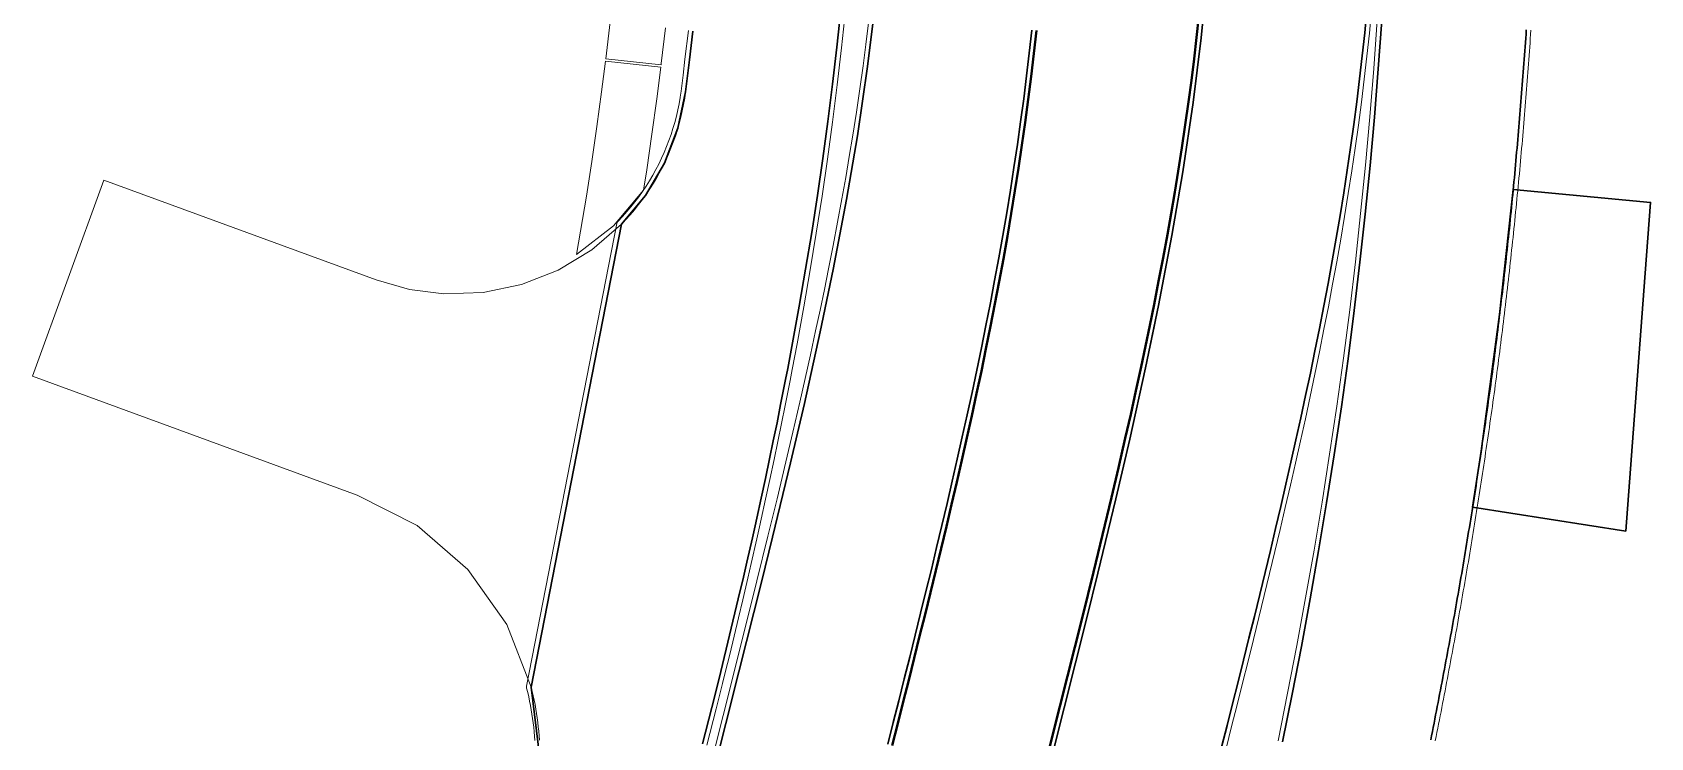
# Model space of a CAD drawing. Header units: metres. Extents: x 105145 to 106173, y 111785 to 118130.
# Drawn here: x 105371 to 105440.9, y 113114.1 to 113144.6 of the extents above; entities that cross this region are included whole.
import ezdxf

# ---------------------------------------------------------------- set-up
doc = ezdxf.new("R2010")
doc.units = ezdxf.units.M
for name, color, linetype, lineweight in [('10-PAV-BOCACALLE', 9, 'CONTINUOUS', 13), ('10-PAV-CALZADA-BRT', 12, 'CONTINUOUS', 30), ('10-PAV-CALZADA-MIXTA', 8, 'CONTINUOUS', 30), ('10-PAV-CICLORUTA', 76, 'CONTINUOUS', 18), ('10-PAV-ESTACION-TM', 1, 'CONTINUOUS', 40), ('10-PAV-PARADERO', 30, 'CONTINUOUS', 30), ('10-PAV-SARDINEL', 252, 'CONTINUOUS', 13)]:
    doc.layers.add(name, color=color, linetype=linetype, lineweight=lineweight)

msp = doc.modelspace()

# ---------------------------------------------------------------- linework, layer by layer
at = {"layer": '10-PAV-BOCACALLE'}
msp.add_lwpolyline([(105396.46, 113136.2726), (105392.5613, 113116.2967), (105391.5064, 113118.9998), (105389.8339, 113121.3698), (105387.6417, 113123.2691), (105385.0577, 113124.5873), (105371.0367, 113129.7147), (105374.1167, 113138.1713), (105385.8741, 113133.8717), (105385.8791, 113133.8699), (105387.3161, 113133.4634), (105388.7976, 113133.2754), (105390.4905, 113133.3325), (105392.1495, 113133.6744), (105393.727, 113134.2915), (105395.1777, 113135.1659), (105396.46, 113136.2726)], close=True, dxfattribs=at)
at = {"layer": '10-PAV-CALZADA-BRT'}
for points in [[(105385.7241, 113054.1819), (105401.5265, 113116.9597), (105402.4979, 113120.8335), (105402.9759, 113122.7623), (105403.7541, 113125.9773), (105404.3529, 113128.5431), (105405.0365, 113131.6235), (105405.5951, 113134.3151), (105406.1715, 113137.3397), (105406.6407, 113140.0869), (105407.0849, 113143.0823), (105407.4275, 113145.8607), (105407.6991, 113148.6471), (105407.9187, 113151.6671), (105408.0599, 113154.4505), (105408.1569, 113157.5281), (105408.1985, 113160.2767), (105408.2033, 113163.4319), (105408.1783, 113166.0667), (105408.1199, 113169.3739), (105408.0741, 113171.3607), (105407.9709, 113175.3529), (105406.4781, 113231.1139), (105405.4139, 113278.6168)], [(105402.3219, 113062.7675), (105415.5729, 113115.4095), (105416.5443, 113119.2833), (105417.0223, 113121.2121), (105417.8005, 113124.4271), (105418.3995, 113126.9929), (105419.0829, 113130.0733), (105419.6417, 113132.7649), (105420.2179, 113135.7895), (105420.6871, 113138.5367), (105421.1315, 113141.5321), (105421.4741, 113144.3105), (105421.7455, 113147.0969), (105421.9651, 113150.1169), (105422.1063, 113152.9003), (105422.2035, 113155.9779), (105422.2451, 113158.7265), (105422.2499, 113161.8817), (105422.2249, 113164.5165), (105422.1665, 113167.8237), (105422.1205, 113169.8105), (105422.0173, 113173.8027), (105419.8137, 113256.1177)], [(105428.6335, 113145.5275), (105428.5369, 113144.5351), (105428.4319, 113143.5427), (105428.3181, 113142.5511), (105428.1959, 113141.5617), (105428.0657, 113140.5741), (105427.9277, 113139.5885), (105427.7825, 113138.6051), (105427.6301, 113137.6237), (105427.4709, 113136.6445), (105427.3051, 113135.6673), (105427.1331, 113134.6921), (105426.9551, 113133.7191), (105426.7715, 113132.7483), (105426.5827, 113131.7793), (105426.3889, 113130.8123), (105426.1903, 113129.8475), (105425.9871, 113128.8845), (105425.7799, 113127.9233), (105425.5687, 113126.9641), (105425.3539, 113126.0069), (105425.1359, 113125.0511), (105424.9147, 113124.0973), (105424.6909, 113123.1451), (105424.4645, 113122.1945), (105424.2359, 113121.2453), (105424.0055, 113120.2977), (105423.7733, 113119.3517), (105423.5399, 113118.4067), (105423.3053, 113117.4633), (105423.0695, 113116.5197), (105422.8337, 113115.5791), (105422.5975, 113114.6395), (105422.3613, 113113.7009)], [(105414.1681, 113144.6535), (105414.0605, 113143.6619), (105413.9443, 113142.6711), (105413.8199, 113141.6821), (105413.6877, 113140.6953), (105413.5477, 113139.7105), (105413.4005, 113138.7277), (105413.2463, 113137.7469), (105413.0853, 113136.7683), (105412.9181, 113135.7917), (105412.7445, 113134.8171), (105412.5651, 113133.8447), (105412.3803, 113132.8743), (105412.1903, 113131.9059), (105411.9951, 113130.9395), (105411.7953, 113129.9751), (105411.5913, 113129.0125), (105411.3829, 113128.0519), (105411.1709, 113127.0931), (105410.9551, 113126.1361), (105410.7363, 113125.1807), (105410.5143, 113124.2273), (105410.2897, 113123.2753), (105410.0627, 113122.3251), (105409.8335, 113121.3763), (105409.6023, 113120.4289), (105409.3695, 113119.4831), (105409.1355, 113118.5385), (105408.9003, 113117.5951), (105408.6639, 113116.6517), (105408.4275, 113115.7113), (105408.1907, 113114.7719), (105407.9539, 113113.8333)]]:
    msp.add_lwpolyline(points, dxfattribs=at)
at = {"layer": '10-PAV-CALZADA-MIXTA'}
for points in [[(105405.9297, 113145.5167), (105405.7577, 113143.9131), (105405.5709, 113142.3111), (105405.3689, 113140.7109), (105405.1513, 113139.1127), (105404.9185, 113137.5167), (105404.6711, 113135.9229), (105404.4093, 113134.3313), (105404.1341, 113132.7421), (105403.8457, 113131.1553), (105403.6342, 113130.0452), (105403.5447, 113129.5707), (105403.33, 113128.4872), (105403.1737, 113127.7091), (105403.0143, 113126.9316), (105402.8524, 113126.1546), (105402.6709, 113125.3006), (105402.4866, 113124.4473), (105402.2993, 113123.5946), (105402.2255, 113123.2555), (105402.109, 113122.7426), (105401.8684, 113121.6827), (105401.7198, 113121.0405), (105401.5031, 113120.1117), (105401.1287, 113118.5429), (105400.7455, 113116.9761), (105400.6281, 113116.5035), (105400.3548, 113115.4112), (105399.956, 113113.8485)], [(105424.9937, 113113.9367), (105425.4061, 113115.9925), (105425.8029, 113118.0513), (105426.1835, 113120.1133), (105426.5471, 113122.1783), (105426.8929, 113124.2463), (105427.2205, 113126.3175), (105427.5289, 113128.3913), (105427.8175, 113130.4681), (105428.0857, 113132.5477), (105428.3327, 113134.6299), (105428.5593, 113136.7143), (105428.7659, 113138.8009), (105428.9533, 113140.8893), (105429.1223, 113142.9793), (105429.2731, 113145.0707)], [(105392.9372, 113113.231), (105392.5613, 113116.2967), (105396.46, 113136.2726), (105397.492, 113137.5151), (105398.3106, 113138.9075), (105398.8943, 113140.4135), (105399.2279, 113141.9939), (105399.3148, 113142.6799), (105399.3976, 113143.3663), (105399.5465, 113144.6083)], [(105435.5099, 113144.6645), (105435.4969, 113144.4821), (105435.4839, 113144.2999), (105435.4707, 113144.1175), (105435.4575, 113143.9353), (105435.4443, 113143.7529), (105435.4313, 113143.5707), (105435.4181, 113143.3883), (105435.4049, 113143.2061), (105435.3917, 113143.0237), (105435.3785, 113142.8415), (105435.3655, 113142.6591), (105435.3519, 113142.4769), (105435.3373, 113142.2945), (105435.3225, 113142.1121), (105435.3077, 113141.9297), (105435.2931, 113141.7475), (105435.2783, 113141.5651), (105435.2635, 113141.3827), (105435.2489, 113141.2003), (105435.2341, 113141.0179), (105435.2195, 113140.8357), (105435.2047, 113140.6533), (105435.1899, 113140.4709), (105435.1745, 113140.2885), (105435.1581, 113140.1061), (105435.1419, 113139.9239), (105435.1255, 113139.7415), (105435.1091, 113139.5591), (105435.0927, 113139.3767), (105435.0763, 113139.1943), (105435.0599, 113139.0119), (105435.0437, 113138.8295), (105435.0273, 113138.6471), (105435.0109, 113138.4647), (105434.9945, 113138.2823), (105434.9771, 113138.0999), (105434.9591, 113137.9175), (105434.9409, 113137.7351), (105434.9229, 113137.5527), (105434.9049, 113137.3703), (105434.8867, 113137.1879), (105434.8687, 113137.0055), (105434.8507, 113136.8231), (105434.8325, 113136.6407), (105434.8145, 113136.4583), (105434.7965, 113136.2759), (105434.7783, 113136.0935), (105434.7587, 113135.9109), (105434.7389, 113135.7287), (105434.7191, 113135.5463), (105434.6993, 113135.3639), (105434.6795, 113135.1815), (105434.6597, 113134.9991), (105434.6399, 113134.8167), (105434.6201, 113134.6343), (105434.6003, 113134.4519), (105434.5803, 113134.2695), (105434.5605, 113134.0871), (105434.5405, 113133.9047), (105434.5189, 113133.7223), (105434.4973, 113133.5399), (105434.4757, 113133.3575), (105434.4539, 113133.1753), (105434.4323, 113132.9929), (105434.4107, 113132.8105), (105434.3891, 113132.6283), (105434.3675, 113132.4459), (105434.3457, 113132.2635), (105434.3241, 113132.0813), (105434.3025, 113131.8989), (105434.2803, 113131.7167), (105434.2567, 113131.5345), (105434.2333, 113131.3525), (105434.2097, 113131.1703), (105434.1863, 113130.9883), (105434.1629, 113130.8061), (105434.1393, 113130.6239), (105434.1159, 113130.4419), (105434.0923, 113130.2597), (105434.0689, 113130.0777), (105434.0453, 113129.8955), (105434.0219, 113129.7135), (105433.9975, 113129.5315), (105433.9721, 113129.3497), (105433.9469, 113129.1681), (105433.9217, 113128.9863), (105433.8965, 113128.8047), (105433.8711, 113128.6229), (105433.8459, 113128.4411), (105433.8207, 113128.2595), (105433.7953, 113128.0777), (105433.7701, 113127.8959), (105433.7449, 113127.7143), (105433.7195, 113127.5325), (105433.6929, 113127.3511), (105433.6661, 113127.1699), (105433.6391, 113126.9885), (105433.6121, 113126.8073), (105433.5851, 113126.6259), (105433.5581, 113126.4447), (105433.5311, 113126.2633), (105433.5041, 113126.0821), (105433.4773, 113125.9007), (105433.4503, 113125.7195), (105433.4233, 113125.5381), (105433.3963, 113125.3569), (105433.3677, 113125.1759), (105433.3391, 113124.9951), (105433.3105, 113124.8141), (105433.2819, 113124.6333), (105433.2533, 113124.4525), (105433.2245, 113124.2715), (105433.1961, 113124.0907), (105433.1675, 113123.9099), (105433.1387, 113123.7289), (105433.1103, 113123.5481), (105433.0815, 113123.3671), (105433.0525, 113123.1865), (105433.0223, 113123.0061), (105432.9921, 113122.8255), (105432.9619, 113122.6451), (105432.9319, 113122.4647), (105432.9015, 113122.2843), (105432.8715, 113122.1039), (105432.8413, 113121.9233), (105432.8111, 113121.7429), (105432.7809, 113121.5625), (105432.7507, 113121.3821), (105432.7205, 113121.2015), (105432.6895, 113121.0215), (105432.6579, 113120.8415), (105432.6261, 113120.6613), (105432.5945, 113120.4813), (105432.5627, 113120.3013), (105432.5311, 113120.1213), (105432.4993, 113119.9413), (105432.4677, 113119.7613), (105432.4359, 113119.5813), (105432.4043, 113119.4013), (105432.3725, 113119.2213), (105432.3409, 113119.0413), (105432.3081, 113118.8617), (105432.2749, 113118.6821), (105432.2417, 113118.5025), (105432.2087, 113118.3229), (105432.1755, 113118.1435), (105432.1423, 113117.9639), (105432.1091, 113117.7843), (105432.0761, 113117.6047), (105432.0429, 113117.4251), (105432.0097, 113117.2455), (105431.9767, 113117.0661), (105431.9435, 113116.8865), (105431.9089, 113116.7073), (105431.8743, 113116.5281), (105431.8399, 113116.3491), (105431.8053, 113116.1699), (105431.7709, 113115.9909), (105431.7363, 113115.8117), (105431.7017, 113115.6325), (105431.6673, 113115.4535), (105431.6327, 113115.2743), (105431.5981, 113115.0953), (105431.5637, 113114.9161), (105431.5287, 113114.7371), (105431.4929, 113114.5583), (105431.4571, 113114.3797), (105431.4213, 113114.2009), (105431.3855, 113114.0223)]]:
    msp.add_lwpolyline(points, dxfattribs=at)
at = {"layer": '10-PAV-CICLORUTA'}
msp.add_lwpolyline([(105398.3539, 113144.7419), (105398.1753, 113143.2091), (105398.1685, 113143.1563), (105395.7823, 113143.4097), (105395.9687, 113145.0087)], dxfattribs=at)
msp.add_lwpolyline([(105398.1559, 113143.0571), (105397.9821, 113141.6801), (105397.7743, 113140.1529), (105397.5515, 113138.6259), (105397.4151, 113137.7471), (105396.1127, 113136.2036), (105394.5215, 113134.9599), (105394.6967, 113135.9709), (105394.9443, 113137.4775), (105395.1783, 113138.9833), (105395.3977, 113140.4881), (105395.6025, 113141.9923), (105395.7689, 113143.3105), (105398.1559, 113143.0571)], close=True, dxfattribs=at)
at = {"layer": '10-PAV-ESTACION-TM'}
for points in [[(105421.3735, 113145.2588), (105421.2753, 113144.3325), (105421.1692, 113143.4073), (105421.0552, 113142.4827), (105420.9333, 113141.5591), (105420.7934, 113140.5611), (105420.6454, 113139.5642), (105420.4896, 113138.5684), (105420.3396, 113137.653), (105420.1834, 113136.7386), (105420.0211, 113135.8251), (105419.8354, 113134.8169), (105419.6436, 113133.8099), (105419.4456, 113132.8041), (105419.2639, 113131.907), (105419.0778, 113131.0108), (105418.8874, 113130.1154), (105418.6642, 113129.0884), (105418.4366, 113128.0628), (105418.2045, 113127.0375), (105417.9081, 113125.7548), (105417.6059, 113124.4734), (105417.2199, 113122.866), (105416.8281, 113121.2599), (105416.3503, 113119.3317), (105415.379, 113115.4582), (105402.128, 113062.8165)], [(105408.1478, 113113.7844), (105408.3846, 113114.723), (105408.6215, 113115.6625), (105408.8579, 113116.603), (105409.0944, 113117.5466), (105409.3296, 113118.4903), (105409.5637, 113119.4352), (105409.7966, 113120.3813), (105410.0279, 113121.3291), (105410.2572, 113122.2784), (105410.4843, 113123.2291), (105410.7091, 113124.1817), (105410.9312, 113125.1357), (105411.1502, 113126.0918), (105411.3661, 113127.0495), (105411.5783, 113128.0091), (105411.7869, 113128.9706), (105411.9911, 113129.9341), (105412.191, 113130.8994), (105412.3865, 113131.8669), (105412.5767, 113132.8364), (105412.7617, 113133.8079), (105412.9413, 113134.7814), (105413.1151, 113135.7572), (105413.2825, 113136.7352), (105413.4438, 113137.7151), (105413.5982, 113138.6974), (105413.7456, 113139.6817), (105413.8858, 113140.668), (105414.0182, 113141.6563), (105414.1428, 113142.647), (105414.2592, 113143.6395), (105414.367, 113144.6328)]]:
    msp.add_lwpolyline(points, dxfattribs=at)
at = {"layer": '10-PAV-PARADERO'}
msp.add_lwpolyline([(105433.1913, 113124.061), (105433.5642, 113126.4755), (105434.3591, 113132.3793), (105434.9443, 113137.7692), (105440.8757, 113137.2141), (105440.5883, 113133.3965), (105439.8047, 113123.0334), (105433.1913, 113124.061)], close=True, dxfattribs=at)
at = {"layer": '10-PAV-SARDINEL'}
for points in [[(105399.956, 113113.8485), (105400.3548, 113115.4112), (105400.6281, 113116.5035), (105400.7455, 113116.9761), (105400.9382, 113117.7592), (105401.1287, 113118.5429), (105401.317, 113119.327), (105401.5031, 113120.1117), (105401.7198, 113121.0405), (105401.8684, 113121.6827), (105402.109, 113122.7426), (105402.2255, 113123.2555), (105402.2993, 113123.5946), (105402.4866, 113124.4473), (105402.6709, 113125.3006), (105402.8524, 113126.1546), (105403.0143, 113126.9316), (105403.1737, 113127.7091), (105403.33, 113128.4872), (105403.5447, 113129.5707), (105403.6342, 113130.0452), (105403.8457, 113131.1553), (105404.1341, 113132.7421), (105404.4093, 113134.3313), (105404.6711, 113135.9229), (105404.9185, 113137.5167), (105405.1513, 113139.1127), (105405.3689, 113140.7109), (105405.5709, 113142.3111), (105405.7577, 113143.9131), (105405.9297, 113145.5167)], [(105406.1287, 113145.4963), (105405.9565, 113143.8909), (105405.7695, 113142.287), (105405.5672, 113140.6849), (105405.3494, 113139.0848), (105405.1163, 113137.4869), (105404.8686, 113135.8913), (105404.6065, 113134.298), (105404.3311, 113132.7072), (105404.0424, 113131.1187), (105403.8307, 113130.008), (105403.7411, 113129.5327), (105403.5262, 113128.4481), (105403.3697, 113127.6693), (105403.2102, 113126.8911), (105403.0481, 113126.1134), (105402.8665, 113125.2587), (105402.682, 113124.4048), (105402.4947, 113123.5519), (105402.4207, 113123.2121), (105402.304, 113122.6983), (105402.0634, 113121.638), (105401.9147, 113120.9953), (105401.6978, 113120.0659), (105401.5116, 113119.2806), (105401.3231, 113118.496), (105401.1325, 113117.7117), (105400.9397, 113116.9281), (105400.8222, 113116.4552), (105400.5487, 113115.3622), (105400.1497, 113113.7987)], [(105422.3613, 113113.7009), (105422.5975, 113114.6395), (105422.8337, 113115.5791), (105423.0695, 113116.5197), (105423.3053, 113117.4633), (105423.5399, 113118.4067), (105423.7733, 113119.3517), (105424.0055, 113120.2977), (105424.2359, 113121.2453), (105424.4645, 113122.1945), (105424.6909, 113123.1451), (105424.9147, 113124.0973), (105425.1359, 113125.0511), (105425.3539, 113126.0069), (105425.5687, 113126.9641), (105425.7799, 113127.9233), (105425.9871, 113128.8845), (105426.1903, 113129.8475), (105426.3889, 113130.8123), (105426.5827, 113131.7793), (105426.7715, 113132.7483), (105426.9551, 113133.7191), (105427.1331, 113134.6921), (105427.3051, 113135.6673), (105427.4709, 113136.6445), (105427.6301, 113137.6237), (105427.7825, 113138.6051), (105427.9277, 113139.5885), (105428.0657, 113140.5741), (105428.1959, 113141.5617), (105428.3181, 113142.5511), (105428.4319, 113143.5427), (105428.5369, 113144.5351), (105428.6335, 113145.5275)], [(105428.8327, 113145.509), (105428.7359, 113144.5149), (105428.6307, 113143.5208), (105428.5167, 113142.5275), (105428.3943, 113141.5364), (105428.2639, 113140.5472), (105428.1257, 113139.5601), (105427.9803, 113138.5752), (105427.8276, 113137.5923), (105427.6682, 113136.6117), (105427.5022, 113135.6332), (105427.33, 113134.6568), (105427.1517, 113133.6825), (105426.9679, 113132.7106), (105426.7789, 113131.7406), (105426.5849, 113130.7725), (105426.3861, 113129.8067), (105426.1827, 113128.8428), (105425.9753, 113127.8808), (105425.7639, 113126.9207), (105425.549, 113125.9628), (105425.3308, 113125.0063), (105425.1095, 113124.0518), (105424.8856, 113123.0991), (105424.659, 113122.148), (105424.4303, 113121.1983), (105424.1998, 113120.2502), (105423.9675, 113119.3039), (105423.7341, 113118.3586), (105423.4994, 113117.4149), (105423.2635, 113116.4712), (105423.0277, 113115.5304), (105422.7915, 113114.5907), (105422.5553, 113113.6521)], [(105385.5302, 113054.2307), (105401.3326, 113117.0084), (105402.3039, 113120.8819), (105402.7817, 113122.8101), (105403.1735, 113124.4162), (105403.5595, 113126.0236), (105403.8616, 113127.305), (105404.1579, 113128.5877), (105404.39, 113129.6127), (105404.6177, 113130.6386), (105404.841, 113131.6656), (105405.0314, 113132.5609), (105405.2174, 113133.4572), (105405.399, 113134.3543), (105405.5971, 113135.3601), (105405.7889, 113136.3671), (105405.9747, 113137.3753), (105406.137, 113138.2888), (105406.2932, 113139.2032), (105406.4432, 113140.1186), (105406.599, 113141.1143), (105406.7468, 113142.1113), (105406.8867, 113143.1093), (105407.0086, 113144.0329), (105407.1226, 113144.9575)], [(105407.3212, 113144.9336), (105407.207, 113144.0075), (105407.0849, 113143.0823), (105406.9447, 113142.0827), (105406.7967, 113141.0842), (105406.6407, 113140.0869), (105406.4904, 113139.1701), (105406.334, 113138.2544), (105406.1715, 113137.3397), (105405.9855, 113136.3303), (105405.7934, 113135.3221), (105405.5951, 113134.3151), (105405.4133, 113133.417), (105405.2271, 113132.5198), (105405.0365, 113131.6235), (105404.813, 113130.5957), (105404.5851, 113129.5689), (105404.3529, 113128.5431), (105404.0564, 113127.2595), (105403.7541, 113125.9773), (105403.3679, 113124.3691), (105402.9759, 113122.7623), (105402.4979, 113120.8335), (105401.5265, 113116.9597), (105385.7241, 113054.1819)], [(105402.128, 113062.8165), (105415.379, 113115.4582), (105416.3503, 113119.3317), (105416.8281, 113121.2599), (105417.2199, 113122.866), (105417.6059, 113124.4734), (105417.9081, 113125.7548), (105418.2045, 113127.0375), (105418.4366, 113128.0628), (105418.6642, 113129.0884), (105418.8874, 113130.1154), (105419.0778, 113131.0108), (105419.2639, 113131.907), (105419.4456, 113132.8041), (105419.6436, 113133.8099), (105419.8354, 113134.8169), (105420.0211, 113135.8251), (105420.1834, 113136.7386), (105420.3396, 113137.653), (105420.4896, 113138.5684), (105420.6454, 113139.5642), (105420.7934, 113140.5611), (105420.9333, 113141.5591), (105421.0552, 113142.4827), (105421.1692, 113143.4073), (105421.2753, 113144.3325), (105421.3735, 113145.2588)], [(105421.5725, 113145.2385), (105421.4741, 113144.3105), (105421.3678, 113143.3834), (105421.2536, 113142.4573), (105421.1315, 113141.5321), (105420.9913, 113140.5325), (105420.8431, 113139.534), (105420.6871, 113138.5367), (105420.5368, 113137.6199), (105420.3804, 113136.7042), (105420.2179, 113135.7895), (105420.032, 113134.7801), (105419.8399, 113133.7719), (105419.6417, 113132.7649), (105419.4598, 113131.8668), (105419.2735, 113130.9696), (105419.0829, 113130.0733), (105418.8595, 113129.0455), (105418.6317, 113128.0187), (105418.3995, 113126.9929), (105418.1029, 113125.7093), (105417.8005, 113124.4271), (105417.4143, 113122.8189), (105417.0223, 113121.2121), (105416.5443, 113119.2833), (105415.5729, 113115.4095), (105402.3219, 113062.7675)], [(105424.7978, 113113.9767), (105425.2099, 113116.0311), (105425.6064, 113118.0886), (105425.9867, 113120.1488), (105426.35, 113122.2122), (105426.6955, 113124.2784), (105427.0229, 113126.3478), (105427.331, 113128.4198), (105427.6193, 113130.4947), (105427.8872, 113132.5723), (105428.134, 113134.6525), (105428.3604, 113136.7347), (105428.5668, 113138.8197), (105428.7541, 113140.9063), (105428.9229, 113142.9946), (105429.0736, 113145.0843)], [(105429.2731, 113145.0707), (105429.1223, 113142.9793), (105428.9533, 113140.8893), (105428.7659, 113138.8009), (105428.5593, 113136.7143), (105428.3327, 113134.6299), (105428.0857, 113132.5477), (105427.8175, 113130.4681), (105427.5289, 113128.3913), (105427.2205, 113126.3175), (105426.8929, 113124.2463), (105426.5471, 113122.1783), (105426.1835, 113120.1133), (105425.8029, 113118.0513), (105425.4061, 113115.9925), (105424.9937, 113113.9367)], [(105392.718, 113113.994), (105392.7055, 113114.1834), (105392.69, 113114.3738), (105392.6714, 113114.5625), (105392.6497, 113114.7522), (105392.6251, 113114.9404), (105392.5973, 113115.1288), (105392.5666, 113115.3166), (105392.5328, 113115.5037), (105392.496, 113115.6907), (105392.4563, 113115.8761), (105392.4133, 113116.0623), (105392.3672, 113116.2486), (105392.3622, 113116.2766), (105392.3614, 113116.305), (105392.3647, 113116.3332), (105396.2637, 113136.3109), (105396.2711, 113136.3383), (105396.2823, 113136.3643), (105396.297, 113136.3885), (105396.315, 113136.4104), (105396.5066, 113136.612), (105396.6903, 113136.8166), (105396.8698, 113137.0279), (105397.0399, 113137.2402), (105397.0433, 113137.2446), (105397.2061, 113137.46), (105397.3686, 113137.6878), (105397.5207, 113137.9144), (105397.669, 113138.1493), (105397.809, 113138.3857), (105397.9439, 113138.6287), (105398.0697, 113138.8712), (105398.1894, 113139.1185), (105398.302, 113139.3689), (105398.4083, 113139.6242), (105398.5077, 113139.8836), (105398.5987, 113140.1425), (105398.6828, 113140.4051), (105398.7594, 113140.6696), (105398.8287, 113140.9367), (105398.89, 113141.2039), (105398.9445, 113141.4761), (105398.9903, 113141.7437), (105398.9912, 113141.7495), (105399.0298, 113142.0216), (105399.1163, 113142.7045), (105399.199, 113143.3902), (105399.3478, 113144.6309)], [(105399.5465, 113144.6083), (105399.3976, 113143.3663), (105399.3148, 113142.6799), (105399.2279, 113141.9939), (105399.1883, 113141.7155), (105399.1409, 113141.4383), (105399.0857, 113141.1626), (105399.0228, 113140.8885), (105398.9522, 113140.6163), (105398.874, 113140.3462), (105398.7882, 113140.0784), (105398.6949, 113139.8132), (105398.5942, 113139.5506), (105398.4862, 113139.291), (105398.3709, 113139.0345), (105398.2484, 113138.7814), (105398.1189, 113138.5318), (105397.9824, 113138.2859), (105397.839, 113138.044), (105397.6889, 113137.8062), (105397.5322, 113137.5728), (105397.369, 113137.3438), (105397.1994, 113137.1195), (105397.0235, 113136.9001), (105396.8416, 113136.6856), (105396.6537, 113136.4764), (105396.46, 113136.2726), (105392.5613, 113116.2967), (105392.6079, 113116.1088), (105392.6514, 113115.9202), (105392.6919, 113115.7309), (105392.7293, 113115.541), (105392.7637, 113115.3505), (105392.795, 113115.1594), (105392.8232, 113114.9679), (105392.8483, 113114.776), (105392.8703, 113114.5837), (105392.8892, 113114.391), (105392.905, 113114.1981), (105392.9177, 113114.0049)], [(105407.9539, 113113.8333), (105408.1907, 113114.7719), (105408.4275, 113115.7113), (105408.6639, 113116.6517), (105408.9003, 113117.5951), (105409.1355, 113118.5385), (105409.3695, 113119.4831), (105409.6023, 113120.4289), (105409.8335, 113121.3763), (105410.0627, 113122.3251), (105410.2897, 113123.2753), (105410.5143, 113124.2273), (105410.7363, 113125.1807), (105410.9551, 113126.1361), (105411.1709, 113127.0931), (105411.3829, 113128.0519), (105411.5913, 113129.0125), (105411.7953, 113129.9751), (105411.9951, 113130.9395), (105412.1903, 113131.9059), (105412.3803, 113132.8743), (105412.5651, 113133.8447), (105412.7445, 113134.8171), (105412.9181, 113135.7917), (105413.0853, 113136.7683), (105413.2463, 113137.7469), (105413.4005, 113138.7277), (105413.5477, 113139.7105), (105413.6877, 113140.6953), (105413.8199, 113141.6821), (105413.9443, 113142.6711), (105414.0605, 113143.6619), (105414.1681, 113144.6535)], [(105414.367, 113144.6328), (105414.2592, 113143.6395), (105414.1428, 113142.647), (105414.0182, 113141.6563), (105413.8858, 113140.668), (105413.7456, 113139.6817), (105413.5982, 113138.6974), (105413.4438, 113137.7151), (105413.2825, 113136.7352), (105413.1151, 113135.7572), (105412.9413, 113134.7814), (105412.7617, 113133.8079), (105412.5767, 113132.8364), (105412.3865, 113131.8669), (105412.191, 113130.8994), (105411.9911, 113129.9341), (105411.7869, 113128.9706), (105411.5783, 113128.0091), (105411.3661, 113127.0495), (105411.1502, 113126.0918), (105410.9312, 113125.1357), (105410.7091, 113124.1817), (105410.4843, 113123.2291), (105410.2572, 113122.2784), (105410.0279, 113121.3291), (105409.7966, 113120.3813), (105409.5637, 113119.4352), (105409.3296, 113118.4903), (105409.0944, 113117.5466), (105408.8579, 113116.603), (105408.6215, 113115.6625), (105408.3846, 113114.723), (105408.1478, 113113.7844)], [(105431.3855, 113114.0223), (105431.4213, 113114.2009), (105431.4571, 113114.3797), (105431.4929, 113114.5583), (105431.5287, 113114.7371), (105431.5637, 113114.9161), (105431.5981, 113115.0953), (105431.6327, 113115.2743), (105431.6673, 113115.4535), (105431.7017, 113115.6325), (105431.7363, 113115.8117), (105431.7709, 113115.9909), (105431.8053, 113116.1699), (105431.8399, 113116.3491), (105431.8743, 113116.5281), (105431.9089, 113116.7073), (105431.9435, 113116.8865), (105431.9767, 113117.0661), (105432.0097, 113117.2455), (105432.0429, 113117.4251), (105432.0761, 113117.6047), (105432.1091, 113117.7843), (105432.1423, 113117.9639), (105432.1755, 113118.1435), (105432.2087, 113118.3229), (105432.2417, 113118.5025), (105432.2749, 113118.6821), (105432.3081, 113118.8617), (105432.3409, 113119.0413), (105432.3725, 113119.2213), (105432.4043, 113119.4013), (105432.4359, 113119.5813), (105432.4677, 113119.7613), (105432.4993, 113119.9413), (105432.5311, 113120.1213), (105432.5627, 113120.3013), (105432.5945, 113120.4813), (105432.6261, 113120.6613), (105432.6579, 113120.8415), (105432.6895, 113121.0215), (105432.7205, 113121.2015), (105432.7507, 113121.3821), (105432.7809, 113121.5625), (105432.8111, 113121.7429), (105432.8413, 113121.9233), (105432.8715, 113122.1039), (105432.9015, 113122.2843), (105432.9319, 113122.4647), (105432.9619, 113122.6451), (105432.9921, 113122.8255), (105433.0223, 113123.0061), (105433.0525, 113123.1865), (105433.0815, 113123.3671), (105433.1103, 113123.5481), (105433.1387, 113123.7289), (105433.1675, 113123.9099), (105433.1961, 113124.0907), (105433.2245, 113124.2715), (105433.2533, 113124.4525), (105433.2819, 113124.6333), (105433.3105, 113124.8141), (105433.3391, 113124.9951), (105433.3677, 113125.1759), (105433.3963, 113125.3569), (105433.4233, 113125.5381), (105433.4503, 113125.7195), (105433.4773, 113125.9007), (105433.5041, 113126.0821), (105433.5311, 113126.2633), (105433.5581, 113126.4447), (105433.5851, 113126.6259), (105433.6121, 113126.8073), (105433.6391, 113126.9885), (105433.6661, 113127.1699), (105433.6929, 113127.3511), (105433.7195, 113127.5325), (105433.7449, 113127.7143), (105433.7701, 113127.8959), (105433.7953, 113128.0777), (105433.8207, 113128.2595), (105433.8459, 113128.4411), (105433.8711, 113128.6229), (105433.8965, 113128.8047), (105433.9217, 113128.9863), (105433.9469, 113129.1681), (105433.9721, 113129.3497), (105433.9975, 113129.5315), (105434.0219, 113129.7135), (105434.0453, 113129.8955), (105434.0689, 113130.0777), (105434.0923, 113130.2597), (105434.1159, 113130.4419), (105434.1393, 113130.6239), (105434.1629, 113130.8061), (105434.1863, 113130.9883), (105434.2097, 113131.1703), (105434.2333, 113131.3525), (105434.2567, 113131.5345), (105434.2803, 113131.7167), (105434.3025, 113131.8989), (105434.3241, 113132.0813), (105434.3457, 113132.2635), (105434.3675, 113132.4459), (105434.3891, 113132.6283), (105434.4107, 113132.8105), (105434.4323, 113132.9929), (105434.4539, 113133.1753), (105434.4757, 113133.3575), (105434.4973, 113133.5399), (105434.5189, 113133.7223), (105434.5405, 113133.9047), (105434.5605, 113134.0871), (105434.5803, 113134.2695), (105434.6003, 113134.4519), (105434.6201, 113134.6343), (105434.6399, 113134.8167), (105434.6597, 113134.9991), (105434.6795, 113135.1815), (105434.6993, 113135.3639), (105434.7191, 113135.5463), (105434.7389, 113135.7287), (105434.7587, 113135.9109), (105434.7783, 113136.0935), (105434.7965, 113136.2759), (105434.8145, 113136.4583), (105434.8325, 113136.6407), (105434.8507, 113136.8231), (105434.8687, 113137.0055), (105434.8867, 113137.1879), (105434.9049, 113137.3703), (105434.9229, 113137.5527), (105434.9409, 113137.7351), (105434.9591, 113137.9175), (105434.9771, 113138.0999), (105434.9945, 113138.2823), (105435.0109, 113138.4647), (105435.0273, 113138.6471), (105435.0437, 113138.8295), (105435.0599, 113139.0119), (105435.0763, 113139.1943), (105435.0927, 113139.3767), (105435.1091, 113139.5591), (105435.1255, 113139.7415), (105435.1419, 113139.9239), (105435.1581, 113140.1061), (105435.1745, 113140.2885), (105435.1899, 113140.4709), (105435.2047, 113140.6533), (105435.2195, 113140.8357), (105435.2341, 113141.0179), (105435.2489, 113141.2003), (105435.2635, 113141.3827), (105435.2783, 113141.5651), (105435.2931, 113141.7475), (105435.3077, 113141.9297), (105435.3225, 113142.1121), (105435.3373, 113142.2945), (105435.3519, 113142.4769), (105435.3655, 113142.6591), (105435.3785, 113142.8415), (105435.3917, 113143.0237), (105435.4049, 113143.2061), (105435.4181, 113143.3883), (105435.4313, 113143.5707), (105435.4443, 113143.7529), (105435.4575, 113143.9353), (105435.4707, 113144.1175), (105435.4839, 113144.2999), (105435.4969, 113144.4821), (105435.5099, 113144.6645)], [(105435.7095, 113144.651), (105435.6964, 113144.4679), (105435.6834, 113144.2856), (105435.6702, 113144.1031), (105435.657, 113143.9209), (105435.6438, 113143.7386), (105435.6308, 113143.5564), (105435.6176, 113143.3739), (105435.6044, 113143.1917), (105435.5912, 113143.0093), (105435.578, 113142.8272), (105435.565, 113142.6446), (105435.5513, 113142.4615), (105435.5367, 113142.2784), (105435.5218, 113142.0959), (105435.5071, 113141.9136), (105435.4925, 113141.7314), (105435.4776, 113141.5489), (105435.4629, 113141.3666), (105435.4483, 113141.1842), (105435.4335, 113141.0018), (105435.4189, 113140.8196), (105435.404, 113140.6371), (105435.3892, 113140.4544), (105435.3738, 113140.2712), (105435.3573, 113140.0883), (105435.3411, 113139.9061), (105435.3247, 113139.7236), (105435.3083, 113139.5412), (105435.2919, 113139.3588), (105435.2755, 113139.1764), (105435.2591, 113138.9941), (105435.2429, 113138.8117), (105435.2265, 113138.6292), (105435.2101, 113138.4468), (105435.1937, 113138.2639), (105435.1762, 113138.0806), (105435.1581, 113137.8978), (105435.1399, 113137.7154), (105435.1219, 113137.5331), (105435.1039, 113137.3506), (105435.0857, 113137.1682), (105435.0677, 113136.9859), (105435.0497, 113136.8034), (105435.0315, 113136.621), (105435.0135, 113136.4387), (105434.9955, 113136.2562), (105434.9773, 113136.0729), (105434.9576, 113135.8895), (105434.9377, 113135.7071), (105434.9179, 113135.5247), (105434.8981, 113135.3423), (105434.8783, 113135.1599), (105434.8585, 113134.9775), (105434.8387, 113134.7951), (105434.8189, 113134.6127), (105434.7991, 113134.4302), (105434.7791, 113134.2478), (105434.7593, 113134.0654), (105434.7392, 113133.8821), (105434.7175, 113133.6988), (105434.6959, 113133.5164), (105434.6743, 113133.3339), (105434.6525, 113133.1517), (105434.6309, 113132.9694), (105434.6093, 113132.787), (105434.5877, 113132.6048), (105434.5661, 113132.4223), (105434.5443, 113132.2399), (105434.5227, 113132.0578), (105434.5011, 113131.8751), (105434.4787, 113131.6918), (105434.4551, 113131.5089), (105434.4317, 113131.3269), (105434.4081, 113131.1447), (105434.3847, 113130.9628), (105434.3613, 113130.7805), (105434.3377, 113130.5983), (105434.3143, 113130.4163), (105434.2907, 113130.2341), (105434.2673, 113130.0521), (105434.2437, 113129.8699), (105434.2202, 113129.6875), (105434.1957, 113129.5044), (105434.1702, 113129.3221), (105434.145, 113129.1406), (105434.1198, 113128.9588), (105434.0946, 113128.7771), (105434.0692, 113128.5953), (105434.044, 113128.4136), (105434.0188, 113128.2319), (105433.9934, 113128.0501), (105433.9682, 113127.8684), (105433.943, 113127.6867), (105433.9175, 113127.5042), (105433.8908, 113127.322), (105433.8639, 113127.1406), (105433.8369, 113126.9591), (105433.8099, 113126.7779), (105433.7829, 113126.5965), (105433.7559, 113126.4153), (105433.7289, 113126.2339), (105433.702, 113126.0528), (105433.6752, 113125.8714), (105433.6481, 113125.6901), (105433.6211, 113125.5087), (105433.594, 113125.3266), (105433.5652, 113125.1447), (105433.5366, 113124.9639), (105433.508, 113124.7829), (105433.4794, 113124.6021), (105433.4508, 113124.4212), (105433.4221, 113124.2403), (105433.3937, 113124.0596), (105433.365, 113123.8786), (105433.3363, 113123.6977), (105433.3079, 113123.5169), (105433.279, 113123.3356), (105433.2499, 113123.1542), (105433.2196, 113122.9731), (105433.1894, 113122.7925), (105433.1592, 113122.6122), (105433.1292, 113122.4317), (105433.0988, 113122.2513), (105433.0688, 113122.071), (105433.0386, 113121.8903), (105433.0084, 113121.7099), (105432.9782, 113121.5295), (105432.948, 113121.3491), (105432.9177, 113121.1681), (105432.8866, 113120.9873), (105432.8549, 113120.8068), (105432.8231, 113120.6266), (105432.7915, 113120.4466), (105432.7597, 113120.2666), (105432.7281, 113120.0866), (105432.6963, 113119.9066), (105432.6647, 113119.7266), (105432.6329, 113119.5466), (105432.6013, 113119.3666), (105432.5695, 113119.1866), (105432.5378, 113119.0062), (105432.5048, 113118.8256), (105432.4716, 113118.6457), (105432.4384, 113118.4663), (105432.4054, 113118.2867), (105432.3722, 113118.1071), (105432.339, 113117.9275), (105432.3058, 113117.7481), (105432.2728, 113117.5685), (105432.2396, 113117.3887), (105432.2064, 113117.2092), (105432.1734, 113117.0298), (105432.1401, 113116.8494), (105432.1053, 113116.6694), (105432.0707, 113116.4903), (105432.0363, 113116.3113), (105432.0017, 113116.1321), (105431.9673, 113115.9531), (105431.9327, 113115.7738), (105431.8981, 113115.5947), (105431.8637, 113115.4157), (105431.8291, 113115.2364), (105431.7945, 113115.0575), (105431.7601, 113114.8781), (105431.7249, 113114.6983), (105431.689, 113114.519), (105431.6532, 113114.3404), (105431.6174, 113114.1616), (105431.5816, 113113.9829)]]:
    msp.add_lwpolyline(points, dxfattribs=at)

doc.saveas('drawing.dxf')
